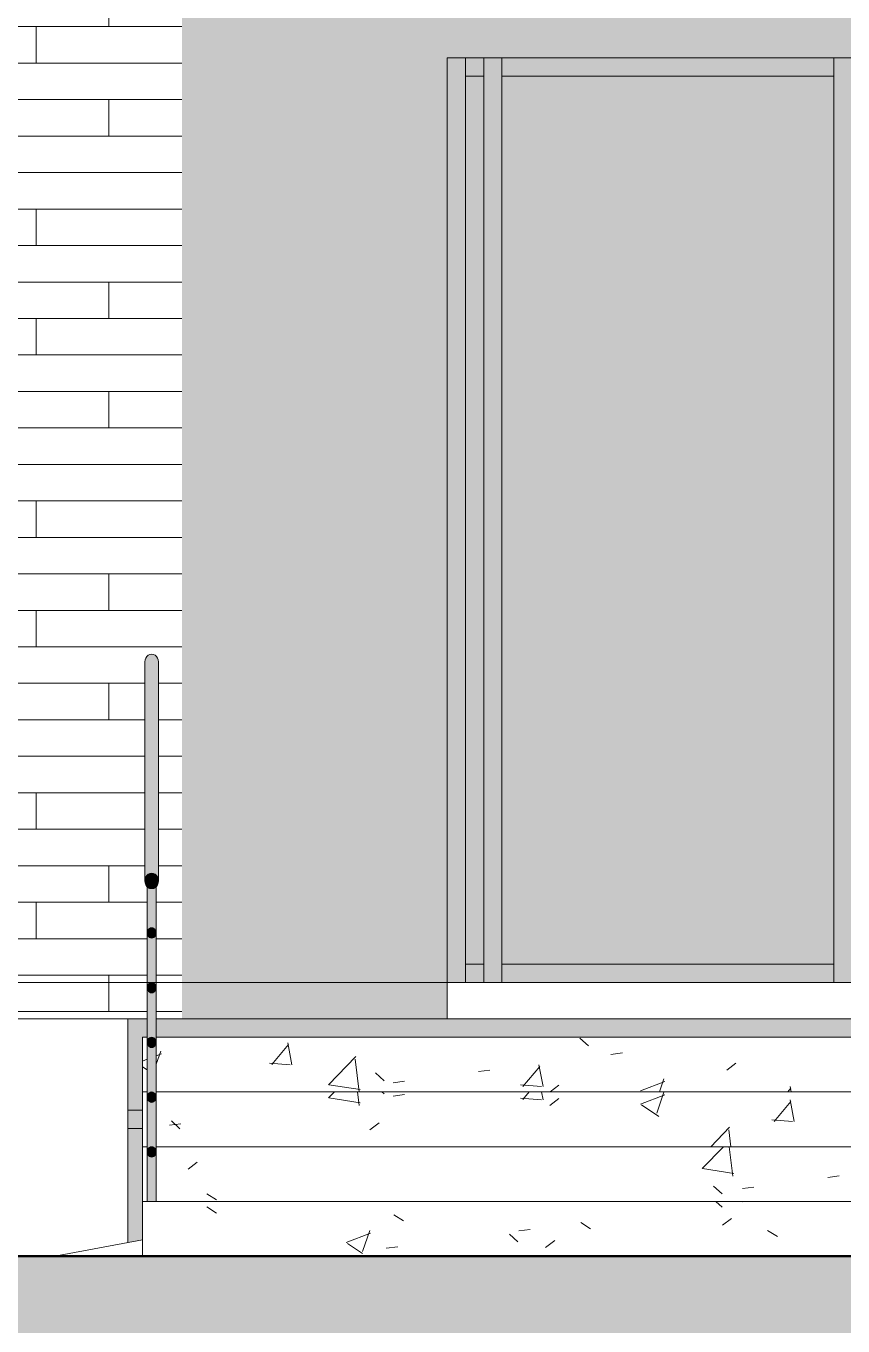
# Model space of a CAD drawing. Header units: inches. Extents: x 1750 to 7619, y -360 to 620.
# Drawn here: x 5758.1 to 5847.7, y -37.7 to 104.9 of the extents above; entities that cross this region are included whole.
import ezdxf

# ---------------------------------------------------------------- set-up
doc = ezdxf.new("R2010")
doc.units = ezdxf.units.IN
doc.header["$MEASUREMENT"] = 0
doc.linetypes.add('Aligning Line 1_8_', pattern=[0.25, 0.125, -0.125])
doc.linetypes.add('Grid Line 1_2_', pattern=[0.875, 0.5, -0.125, 0.125, -0.125])
for name, color, linetype, lineweight in [('0-4', 10, 'Continuous', 5), ('A-FLOR', 192, 'Continuous', 13), ('A-FLOR-4', 192, 'Continuous', 5), ('A-FLOR-HRAL', 11, 'Continuous', 9), ('A-FLOR-LEVL-1', 51, 'Grid Line 1_2_', 9), ('A-GLAZ-CURT', 52, 'Continuous', 9), ('A-GLAZ-CWMG', 51, 'Continuous', 9), ('A-WALL', 113, 'Continuous', 13), ('A-WALL-PATT-1', 251, 'Continuous', 9), ('C-TOPO', 7, 'Continuous', 9), ('C-TOPO-1', 250, 'Continuous', 50), ('G-ANNO-SYMB', 111, 'Aligning Line 1_8_', 9), ('G-ANNO-SYMB-2', 147, 'Aligning Line 1_8_', 9), ('S-FNDN', 32, 'Continuous', 13), ('S-FNDN-2', 9, 'Continuous', 5), ('S-FNDN-3', 50, 'Continuous', 13), ('S-STRS', 31, 'Continuous', 9), ('S-STRS-1', 251, 'Continuous', 9)]:
    doc.layers.add(name, color=color, linetype=linetype, lineweight=lineweight)

# ---------------------------------------------------------------- blocks, each defined once
blk = doc.blocks.new('CTR - 2nd Phase_rvt-2-BUILDING ELEVATION - NORTH')
at = {"layer": 'A-FLOR-LEVL-1'}
for p, q in [((-12558.48, 0), (-9609.49, 0)), ((-12558.48, -30), (-9609.49, -30))]:
    blk.add_line(p, q, dxfattribs=at)
blk = doc.blocks.new('CTR  - Topography_rvt-2-BUILDING ELEVATION - NORTH')
at = {"layer": 'C-TOPO'}
h = blk.add_hatch(dxfattribs=at)
h.set_pattern_fill('FP_65', color=256, style=0, pattern_type=2)
h.set_pattern_definition([(0, (12, 0), (24, 24), [24, -24]), (0, (12, 9), (24, 24), [24, -24]), (0, (12, 18), (24, 24), [24, -24]), (90, (15, 21), (-24, 24), [24, -24]), (90, (24, 21), (-24, 24), [24, -24]), (90, (33, 21), (-24, 24), [24, -24])])
h.paths.add_polyline_path([(-10823.04, -206.54), (-9706.16, -206.54), (-9706.16, 4.74), (-9718.03, 4.58), (-9757.05, 2.34), (-9768.24, 2.24), (-9791.25, 0.22), (-9799.61, -1), (-9821.95, -1), (-9826.28, -1.52), (-9893.34, -4.3), (-9896.52, -5.01), (-9915.25, -12.61), (-9950.42, -20.49), (-9956.61, -23), (-10060.1, -17.59), (-10091.21, -21.29), (-10136.73, -22.08), (-10164.02, -22.65), (-10280.77, -24.57), (-10370.76, -26.59), (-10412.87, -26.71), (-10450.41, -27.55), (-10486.95, -27.6), (-10517.54, -27.24), (-10526.34, -27.22), (-10534.89, -27.12), (-10585.35, -27.54), (-10642.59, -27.26), (-10678.15, -26.98), (-10823.04, -29.95), (-10859.39, -30), (-12461.79, -30), (-12461.79, -206.54), (-10839.09, -206.54)], flags=0)
for p, q in [((-11443, -30), (-11433.39, -28.2)), ((-11449.34, -30), (-11368.78, -30)), ((-11276.33, -30), (-11368.78, -30))]:
    blk.add_line(p, q, dxfattribs=at)
at = {"layer": 'C-TOPO-1'}
for p, q in [((-11368.78, -30), (-11449.34, -30)), ((-11276.33, -30), (-11368.78, -30))]:
    blk.add_line(p, q, dxfattribs=at)
blk = doc.blocks.new('CTR - 1st Phase - Common Walls_rvt-2-BUILDING ELEVATION - NORTH')
at = {"layer": 'S-FNDN-2'}
blk.add_hatch(color=256, dxfattribs=at).paths.add_polyline_path([(-11434.99, -28.5), (-11433.39, -28.2), (-11433.39, -16), (-11434.99, -16), (-11434.99, -24)], flags=0)
at = {"layer": 'A-FLOR-LEVL-1'}
for p, q in [((-12558.48, 0), (-9609.49, 0)), ((-12558.48, -30), (-9609.49, -30))]:
    blk.add_line(p, q, dxfattribs=at)
at = {"layer": 'G-ANNO-SYMB-2'}
blk.add_line((-9706.16, 0), (-12461.79, 0), dxfattribs=at)
at = {"layer": 'S-FNDN-3'}
for p, q in [((-11434.99, -28.5), (-11434.99, -14)), ((-11434.99, -14), (-11433.39, -14))]:
    blk.add_line(p, q, dxfattribs=at)
blk = doc.blocks.new('CTR - 1st Phase -Stairs _ Elevators_rvt-2-BUILDING ELEVATION - NORTH')
at = {"layer": 'A-FLOR-LEVL-1'}
for p, q in [((-12558.48, 0), (-9609.49, 0)), ((-12558.48, -30), (-9609.49, -30))]:
    blk.add_line(p, q, dxfattribs=at)
blk = doc.blocks.new('Rectangular Mullion - 2_ x 4_ rectangular-2110444-BUILDING ELEVATION - NORTH')
at = {"layer": 'A-GLAZ-CWMG'}
blk.add_hatch(color=256, dxfattribs=at).paths.add_polyline_path([(-11397.98, 0), (-11397.98, 101.38), (-11399.98, 101.38), (-11399.98, 0)], flags=0)
for p, q in [((-11399.98, 101.38), (-11397.98, 101.38)), ((-11399.98, 101.38), (-11399.98, 0)), ((-11397.98, 101.38), (-11397.98, 0)), ((-11397.98, 0), (-11399.98, 0))]:
    blk.add_line(p, q, dxfattribs=at)
blk = doc.blocks.new('System Panel - Glazed-2110446-BUILDING ELEVATION - NORTH')
at = {"layer": 'A-GLAZ-CURT'}
blk.add_hatch(color=256, dxfattribs=at).paths.add_polyline_path([(-11242.38, 2), (-11242.38, 99.38), (-11278.78, 99.38), (-11278.78, 2), (-11256.2, 2)], flags=0)
blk = doc.blocks.new('System Panel - Glazed-2110448-BUILDING ELEVATION - NORTH')
at = {"layer": 'A-GLAZ-CURT'}
blk.add_hatch(color=256, dxfattribs=at).paths.add_polyline_path([(-11397.98, 2), (-11395.98, 2), (-11395.98, 99.38), (-11397.98, 99.38), (-11397.98, 7.26)], flags=0)
blk = doc.blocks.new('Rectangular Mullion - 2_ x 4_ rectangular-1900522-BUILDING ELEVATION - NORTH')
at = {"layer": 'A-GLAZ-CWMG'}
blk.add_hatch(color=256, dxfattribs=at).paths.add_polyline_path([(-11393.98, 0), (-11357.58, 0), (-11357.58, 2), (-11393.98, 2)], flags=0)
for p, q in [((-11393.98, 0), (-11393.98, 2)), ((-11393.98, 2), (-11357.58, 2)), ((-11357.58, 2), (-11357.58, 0)), ((-11393.98, 0), (-11357.58, 0))]:
    blk.add_line(p, q, dxfattribs=at)
blk = doc.blocks.new('Rectangular Mullion - 2_ x 4_ rectangular-1948705-BUILDING ELEVATION - NORTH')
at = {"layer": 'A-GLAZ-CWMG'}
blk.add_hatch(color=256, dxfattribs=at).paths.add_polyline_path([(-11395.98, 0), (-11395.98, 2), (-11397.98, 2), (-11397.98, 0)], flags=0)
for p, q in [((-11397.98, 0), (-11397.98, 2)), ((-11397.98, 2), (-11395.98, 2)), ((-11395.98, 2), (-11395.98, 0)), ((-11397.98, 0), (-11395.98, 0))]:
    blk.add_line(p, q, dxfattribs=at)
blk = doc.blocks.new('Rectangular Mullion - 2_ x 4_ rectangular-1900519-BUILDING ELEVATION - NORTH')
at = {"layer": 'A-GLAZ-CWMG'}
blk.add_hatch(color=256, dxfattribs=at).paths.add_polyline_path([(-11342.32, 99.38), (-11319.18, 99.38), (-11319.18, 101.38), (-11355.58, 101.38), (-11355.58, 99.38), (-11351.58, 99.38)], flags=0)
for p, q in [((-11355.58, 99.38), (-11355.58, 101.38)), ((-11319.18, 101.38), (-11355.58, 101.38)), ((-11319.18, 101.38), (-11319.18, 99.38)), ((-11319.18, 99.38), (-11355.58, 99.38))]:
    blk.add_line(p, q, dxfattribs=at)
blk = doc.blocks.new('Rectangular Mullion - 2_ x 4_ rectangular-2110449-BUILDING ELEVATION - NORTH')
at = {"layer": 'A-GLAZ-CWMG'}
blk.add_hatch(color=256, dxfattribs=at).paths.add_polyline_path([(-11355.58, 0), (-11355.58, 101.38), (-11357.58, 101.38), (-11357.58, 0)], flags=0)
for p, q in [((-11357.58, 101.38), (-11355.58, 101.38)), ((-11357.58, 101.38), (-11357.58, 0)), ((-11355.58, 101.38), (-11355.58, 0)), ((-11355.58, 0), (-11357.58, 0))]:
    blk.add_line(p, q, dxfattribs=at)
blk = doc.blocks.new('Railing - 1_-1935892-BUILDING ELEVATION - NORTH')
at = {"layer": 'A-FLOR-HRAL'}
h = blk.add_hatch(color=256, dxfattribs=at)
h.paths.add_polyline_path([(-11300.51, -24), (-11299.51, -24), (-11299.53, -18.72), (-11299.66, -18.97), (-11299.88, -19.12), (-11300, -19.12), (-11300.03, -19.12), (-11300.14, -19.12), (-11300.37, -18.97), (-11300.5, -18.71), (-11300.51, -18.72), (-11300.51, -23.15)], flags=0)
h.paths.add_polyline_path([(-11300.51, -18.3), (-11300.45, -18.15), (-11300.24, -18.03), (-11300.01, -18), (-11299.66, -18.08), (-11299.52, -18.25), (-11299.51, -18.3), (-11299.53, -12.72), (-11299.66, -12.97), (-11299.88, -13.12), (-11300.22, -13.08), (-11300.37, -12.97), (-11300.5, -12.71), (-11300.51, -12.85), (-11300.51, -18)], flags=0)
h.paths.add_polyline_path([(-11300.51, -12.3), (-11300.45, -12.15), (-11300.26, -12.04), (-11299.92, -12), (-11299.76, -12.04), (-11299.53, -12.19), (-11299.51, -12.2), (-11299.54, -6.74), (-11299.66, -6.97), (-11299.89, -7.12), (-11300.2, -7.1), (-11300.37, -6.97), (-11300.5, -6.72), (-11300.51, -6.85), (-11300.51, -12.28)], flags=0)
h.paths.add_polyline_path([(-11300.51, -6.3), (-11300.45, -6.15), (-11300.26, -6.04), (-11299.91, -6.01), (-11299.76, -6.04), (-11299.53, -6.19), (-11299.51, -6.2), (-11299.55, -0.76), (-11299.66, -0.97), (-11299.88, -1.12), (-11300.17, -1.11), (-11300.37, -0.97), (-11300.5, -0.72), (-11300.51, -0.72), (-11300.51, -6.28)], flags=0)
h.paths.add_polyline_path([(-11300.51, -0.3), (-11300.45, -0.14), (-11300.24, -0.03), (-11299.94, -0.01), (-11299.76, -0.04), (-11299.53, -0.22), (-11299.51, -0.22), (-11299.56, 5.21), (-11299.66, 5.03), (-11299.88, 4.88), (-11300.23, 4.92), (-11300.37, 5.03), (-11300.5, 5.28), (-11300.51, 5.28), (-11300.51, -0.22)], flags=0)
h.paths.add_polyline_path([(-11300.51, 5.7), (-11300.45, 5.86), (-11300.26, 5.97), (-11299.98, 6), (-11299.66, 5.92), (-11299.53, 5.79), (-11299.51, 5.8), (-11299.55, 10.49), (-11299.62, 10.41), (-11299.82, 10.32), (-11300.06, 10.3), (-11300.29, 10.34), (-11300.41, 10.41), (-11300.51, 10.45), (-11300.51, 5.8)], flags=0)
h = blk.add_hatch(color=256, dxfattribs=at)
h.paths.add_polyline_path([(-11299.97, 10.3), (-11299.74, 10.34), (-11299.61, 10.42), (-11299.82, 10.32), (-11299.96, 10.3)], flags=0)
h.paths.add_polyline_path([(-11300.07, 10.3), (-11300.25, 10.34), (-11300.13, 10.3)], flags=0)
for p, q in [((-11300.51, 10.56), (-11300.51, -24)), ((-11299.51, -24), (-11299.51, 10.56))]:
    blk.add_line(p, q, dxfattribs=at)
at = {"layer": 'A-FLOR-HRAL', "flags": 128}
for points in [[(-11300.06, 10.29), (-11300.13, 10.3), (-11300.33, 10.35), (-11300.46, 10.45)], [(-11299.56, 10.45), (-11299.7, 10.35), (-11299.9, 10.3), (-11299.97, 10.29)]]:
    blk.add_lwpolyline(points, dxfattribs=at)
blk = doc.blocks.new('Railing - Railing-1935823-BUILDING ELEVATION - NORTH')
at = {"layer": 'A-FLOR-HRAL'}
for points in [[(-11431.89, 5.43), (-11431.93, 5.82), (-11432.18, 5.97), (-11432.42, 6), (-11432.74, 5.92), (-11432.87, 5.79), (-11432.87, 5.58), (-11432.74, 5.83), (-11432.52, 5.98), (-11432.26, 5.98), (-11432.04, 5.83), (-11431.91, 5.58), (-11431.9, 5.51)], [(-11432.48, 4.88), (-11432.18, 4.92), (-11432.04, 5.03), (-11431.91, 5.28), (-11431.91, 5.58), (-11432.04, 5.83), (-11432.26, 5.98), (-11432.6, 5.94), (-11432.74, 5.83), (-11432.87, 5.58), (-11432.87, 5.28), (-11432.74, 5.03), (-11432.52, 4.88)], [(-11432.89, -0.57), (-11432.82, -0.28), (-11432.64, -0.08), (-11432.39, 0), (-11432.14, -0.08), (-11431.95, -0.29), (-11431.89, -0.42), (-11431.92, -0.18), (-11432.23, -0.02), (-11432.47, -0.01), (-11432.65, -0.04), (-11432.88, -0.22), (-11432.89, -0.3)], [(-11432.52, -1.12), (-11432.23, -1.11), (-11432.04, -0.97), (-11431.91, -0.72), (-11431.91, -0.42), (-11432.04, -0.16), (-11432.26, -0.02), (-11432.54, -0.03), (-11432.74, -0.17), (-11432.87, -0.42), (-11432.87, -0.72), (-11432.74, -0.97), (-11432.55, -1.11)], [(-11432.89, -6.57), (-11432.82, -6.28), (-11432.64, -6.08), (-11432.39, -6), (-11432.14, -6.08), (-11431.96, -6.28), (-11431.89, -6.57), (-11431.92, -6.19), (-11432.21, -6.02), (-11432.41, -6), (-11432.76, -6.09), (-11432.87, -6.19), (-11432.89, -6.42)], [(-11432.39, -7.12), (-11432.21, -7.1), (-11432.04, -6.97), (-11431.91, -6.72), (-11431.91, -6.42), (-11432.04, -6.17), (-11432.26, -6.02), (-11432.57, -6.04), (-11432.74, -6.17), (-11432.87, -6.42), (-11432.87, -6.72), (-11432.74, -6.97), (-11432.51, -7.12), (-11432.44, -7.12)], [(-11431.89, -12.57), (-11431.91, -12.19), (-11432.19, -12.03), (-11432.41, -12), (-11432.74, -12.08), (-11432.87, -12.19), (-11432.87, -12.42), (-11432.74, -12.17), (-11432.52, -12.02), (-11432.26, -12.02), (-11432.04, -12.17), (-11431.91, -12.43)], [(-11432.35, -13.12), (-11432.18, -13.08), (-11432.04, -12.97), (-11431.91, -12.71), (-11431.91, -12.42), (-11432.04, -12.17), (-11432.26, -12.02), (-11432.59, -12.05), (-11432.74, -12.17), (-11432.87, -12.43), (-11432.87, -12.72), (-11432.74, -12.97), (-11432.52, -13.12), (-11432.39, -13.12)], [(-11432.89, -18.57), (-11432.82, -18.28), (-11432.64, -18.08), (-11432.39, -18), (-11432.14, -18.08), (-11431.95, -18.29), (-11431.89, -18.42), (-11431.91, -18.19), (-11432.21, -18.02), (-11432.4, -18), (-11432.74, -18.08), (-11432.88, -18.25), (-11432.89, -18.3)], [(-11432.37, -19.12), (-11432.26, -19.12), (-11432.04, -18.97), (-11431.91, -18.72), (-11431.91, -18.42), (-11432.04, -18.17), (-11432.26, -18.02), (-11432.52, -18.02), (-11432.74, -18.17), (-11432.87, -18.42), (-11432.87, -18.72), (-11432.74, -18.97), (-11432.51, -19.12), (-11432.41, -19.1), (-11432.37, -19.1)]]:
    blk.add_hatch(color=256, dxfattribs=at).paths.add_polyline_path(points, flags=0)
for p, q in [((-11432.89, 6.49), (-11432.89, 5.43)), ((-11431.89, 5.43), (-11431.89, 6.49)), ((-11432.89, 0.5), (-11432.89, -0.57)), ((-11431.89, -0.57), (-11431.89, 0.5)), ((-11432.89, -5.5), (-11432.89, -6.57)), ((-11431.89, -6.57), (-11431.89, -5.5)), ((-11432.89, -11.5), (-11432.89, -12.57)), ((-11431.89, -12.57), (-11431.89, -11.5)), ((-11432.89, -17.49), (-11432.89, -18.57)), ((-11431.89, -18.57), (-11431.89, -17.49))]:
    blk.add_line(p, q, dxfattribs=at)
at = {"layer": 'A-FLOR-HRAL', "flags": 128}
for points in [[(-11431.89, 5.43), (-11431.91, 5.58), (-11431.96, 5.72), (-11432.04, 5.83), (-11432.14, 5.92), (-11432.26, 5.98), (-11432.39, 6), (-11432.52, 5.98), (-11432.64, 5.92), (-11432.74, 5.83), (-11432.82, 5.72), (-11432.87, 5.58), (-11432.89, 5.43)], [(-11432.89, 5.43), (-11432.87, 5.28), (-11432.82, 5.15), (-11432.74, 5.03), (-11432.64, 4.94), (-11432.52, 4.88), (-11432.39, 4.86), (-11432.26, 4.88), (-11432.14, 4.94), (-11432.04, 5.03), (-11431.96, 5.15), (-11431.91, 5.28), (-11431.89, 5.43)], [(-11431.89, -0.57), (-11431.91, -0.42), (-11431.96, -0.28), (-11432.04, -0.17), (-11432.14, -0.08), (-11432.26, -0.02), (-11432.39, 0), (-11432.52, -0.02), (-11432.64, -0.08), (-11432.74, -0.17), (-11432.82, -0.28), (-11432.87, -0.42), (-11432.89, -0.57)], [(-11432.89, -0.57), (-11432.87, -0.72), (-11432.82, -0.85), (-11432.74, -0.97), (-11432.64, -1.06), (-11432.52, -1.12), (-11432.39, -1.14), (-11432.26, -1.12), (-11432.14, -1.06), (-11432.04, -0.97), (-11431.96, -0.85), (-11431.91, -0.72), (-11431.89, -0.57)], [(-11431.89, -6.57), (-11431.91, -6.42), (-11431.96, -6.28), (-11432.04, -6.17), (-11432.14, -6.08), (-11432.26, -6.02), (-11432.39, -6), (-11432.52, -6.02), (-11432.64, -6.08), (-11432.74, -6.17), (-11432.82, -6.28), (-11432.87, -6.42), (-11432.89, -6.57)], [(-11432.89, -6.57), (-11432.87, -6.72), (-11432.82, -6.85), (-11432.74, -6.97), (-11432.64, -7.06), (-11432.52, -7.12), (-11432.39, -7.14), (-11432.26, -7.12), (-11432.14, -7.06), (-11432.04, -6.97), (-11431.96, -6.85), (-11431.91, -6.72), (-11431.89, -6.57)], [(-11431.89, -12.57), (-11431.91, -12.42), (-11431.96, -12.28), (-11432.04, -12.17), (-11432.14, -12.08), (-11432.26, -12.02), (-11432.39, -12), (-11432.52, -12.02), (-11432.64, -12.08), (-11432.74, -12.17), (-11432.82, -12.28), (-11432.87, -12.42), (-11432.89, -12.57)], [(-11432.89, -12.57), (-11432.87, -12.72), (-11432.82, -12.85), (-11432.74, -12.97), (-11432.64, -13.06), (-11432.52, -13.12), (-11432.39, -13.14), (-11432.26, -13.12), (-11432.14, -13.06), (-11432.04, -12.97), (-11431.96, -12.85), (-11431.91, -12.72), (-11431.89, -12.57)], [(-11431.89, -18.57), (-11431.91, -18.42), (-11431.96, -18.28), (-11432.04, -18.17), (-11432.14, -18.08), (-11432.26, -18.02), (-11432.39, -18), (-11432.52, -18.02), (-11432.64, -18.08), (-11432.74, -18.17), (-11432.82, -18.28), (-11432.87, -18.42), (-11432.89, -18.57)], [(-11432.89, -18.57), (-11432.87, -18.72), (-11432.82, -18.85), (-11432.74, -18.97), (-11432.64, -19.06), (-11432.52, -19.12), (-11432.39, -19.14), (-11432.26, -19.12), (-11432.14, -19.06), (-11432.04, -18.97), (-11431.96, -18.85), (-11431.91, -18.72), (-11431.89, -18.57)]]:
    blk.add_lwpolyline(points, dxfattribs=at)
at = {"extrusion": (0, 0, -1), "zscale": -1}
blk.add_blockref('Railing - 1_-1935892-BUILDING ELEVATION - NORTH', (22732.4, 0), dxfattribs=at)
blk = doc.blocks.new('Top Rail Type - Top Rail_Internal_-1935840-BUILDING ELEVATION - NORTH')
at = {"layer": 'A-FLOR-HRAL'}
for points in [[(-11431.64, 11.15), (-11431.66, 35.37), (-11431.74, 35.57), (-11431.86, 35.75), (-11432.01, 35.89), (-11432.2, 35.97), (-11432.39, 36), (-11432.58, 35.97), (-11432.76, 35.89), (-11432.92, 35.75), (-11433.04, 35.57), (-11433.11, 35.37), (-11433.14, 35.15), (-11433.11, 11.37), (-11433.04, 11.57), (-11432.82, 11.83), (-11432.64, 11.94), (-11432.44, 11.99), (-11432.34, 11.99), (-11432.08, 11.92), (-11431.94, 11.82), (-11431.86, 11.75), (-11431.74, 11.57), (-11431.65, 11.24)], [(-11432.39, 10.29), (-11432.08, 10.38), (-11431.91, 10.5), (-11431.84, 10.56), (-11431.74, 10.72), (-11431.66, 10.92), (-11431.65, 11.24), (-11431.66, 11.37), (-11431.74, 11.57), (-11431.98, 11.85), (-11432.14, 11.94), (-11432.34, 11.99), (-11432.52, 11.98), (-11432.72, 11.91), (-11432.88, 11.79), (-11432.92, 11.75), (-11433.04, 11.57), (-11433.13, 11.24), (-11433.14, 11.15), (-11433.11, 10.92), (-11432.98, 10.63), (-11432.8, 10.44), (-11432.63, 10.34), (-11432.44, 10.3)]]:
    blk.add_hatch(color=256, dxfattribs=at).paths.add_polyline_path(points, flags=0)
for p, q in [((-11433.14, 35.15), (-11433.14, 11.15)), ((-11431.64, 11.15), (-11431.64, 35.15))]:
    blk.add_line(p, q, dxfattribs=at)
at = {"layer": 'A-FLOR-HRAL', "flags": 128}
for points in [[(-11433.14, 35.15), (-11433.11, 35.37), (-11433.04, 35.57), (-11432.92, 35.75), (-11432.76, 35.89), (-11432.58, 35.97), (-11432.39, 36), (-11432.2, 35.97), (-11432.01, 35.89), (-11431.86, 35.75), (-11431.74, 35.57), (-11431.66, 35.37), (-11431.64, 35.15)], [(-11431.64, 11.15), (-11431.66, 11.37), (-11431.74, 11.57), (-11431.86, 11.75), (-11432.01, 11.89), (-11432.2, 11.97), (-11432.39, 12), (-11432.58, 11.97), (-11432.76, 11.89), (-11432.92, 11.75), (-11433.04, 11.57), (-11433.11, 11.37), (-11433.14, 11.15)], [(-11433.14, 11.15), (-11433.11, 10.92), (-11433.04, 10.72), (-11432.92, 10.54), (-11432.76, 10.41), (-11432.58, 10.32), (-11432.39, 10.29), (-11432.2, 10.32), (-11432.01, 10.41), (-11431.86, 10.54), (-11431.74, 10.72), (-11431.66, 10.92), (-11431.64, 11.15)]]:
    blk.add_lwpolyline(points, dxfattribs=at)
blk = doc.blocks.new('Rectangular Mullion - 2_ x 4_ rectangular-1948711-BUILDING ELEVATION - NORTH')
at = {"layer": 'A-GLAZ-CWMG'}
blk.add_hatch(color=256, dxfattribs=at).paths.add_polyline_path([(-11395.98, 99.38), (-11395.98, 101.38), (-11397.98, 101.38), (-11397.98, 99.38)], flags=0)
for p, q in [((-11397.98, 99.38), (-11397.98, 101.38)), ((-11395.98, 101.38), (-11397.98, 101.38)), ((-11395.98, 101.38), (-11395.98, 99.38)), ((-11395.98, 99.38), (-11397.98, 99.38))]:
    blk.add_line(p, q, dxfattribs=at)

msp = doc.modelspace()

# ---------------------------------------------------------------- hatches: boundary and pattern name
at = {"layer": 'A-FLOR-4'}
h = msp.add_hatch(color=256, dxfattribs=at)
h.paths.add_polyline_path([(5769.2463, -16), (5770.8463, -16), (5770.8463, -6), (5771.3463, -6), (5771.3463, -4), (5769.2463, -4), (5769.2463, -11.686)], flags=0)
h.paths.add_polyline_path([(5905.2463, -13.065), (5905.2213, -4), (5904.7213, -4), (5904.7213, -6), (5905.2213, -6), (5905.2247, -13.065)], flags=0)
h.paths.add_polyline_path([(5851.1543, -6), (5903.7213, -6), (5903.7213, -4), (5772.3463, -4), (5772.3463, -6), (5840.3902, -6)], flags=0)
at = {"layer": 'A-WALL-PATT-1'}
h = msp.add_hatch(dxfattribs=at)
h.set_pattern_fill('FP_92', color=256, style=0, pattern_type=2)
h.set_pattern_definition([(0, (5775.1587, 0.8), (0, 4), []), (90, (5775.159, 0.8), (-8, 8), [4, -28]), (90, (5791.159, 4.8), (-8, 8), [4, -28])])
h.paths.add_polyline_path([(5651.3338, -4), (5771.3463, -3.9923), (5771.316, 10.5416), (5771.1968, 10.7185), (5771.1219, 10.9246), (5771.0963, 11.3668), (5771.1219, 35.3668), (5771.1968, 35.5728), (5771.316, 35.7498), (5771.4713, 35.8855), (5771.6522, 35.9709), (5771.8463, 36), (5772.0405, 35.9709), (5772.2213, 35.8855), (5772.3767, 35.7498), (5772.4959, 35.5728), (5772.5708, 35.3668), (5772.5963, 35.1457), (5772.5708, 10.9246), (5772.4959, 10.7185), (5772.3463, 10.4458), (5772.3463, -4), (5775.1588, -4), (5775.1588, 108.375), (5771.5963, 108.375), (5771.5963, 109.75), (5770.8463, 109.75), (5770.8463, 229.75), (5655.6463, 229.75), (5655.6463, 109.75), (5654.8963, 109.75), (5654.8963, 108.375), (5651.3338, 108.375), (5651.3338, -3.75)], flags=0)
h = msp.add_hatch(dxfattribs=at)
h.set_pattern_fill('FP_83', color=256, style=0, pattern_type=2)
h.set_pattern_definition([(0, (5775.1587, -29.2), (0, 4), []), (90, (5775.159, -29.2), (-8, 8), [4, -28]), (90, (5791.159, -25.2), (-8, 8), [4, -28])])
h.paths.add_polyline_path([(6238.0463, 75.5), (6264.6223, 68.548), (6240.3866, 74.8867)], flags=0)
h.paths.add_polyline_path([(5775.1588, -4), (5804.2588, -4), (5804.2588, 101.375), (6039.6463, 101.375), (6039.6463, 0), (6018.6713, 0), (6018.6713, -4), (6191.1213, -4), (6191.1213, 36), (6193.6213, 36), (6193.6213, 85.375), (6231.6463, 85.375), (6231.6463, 73.832), (6238.0463, 75.5), (6277.0463, 65.2384), (6277.0463, 56.8187), (6252.4655, 68.548), (6276.9372, 56.7493), (6254.3098, 50.7957), (6240.7697, 71.2901), (6254.0463, 50.767), (6231.6463, 50.767), (6231.6463, 36), (6308.4463, 36), (6308.4463, 85.375), (6346.4713, 85.375), (6346.4713, 0.5), (6329.7713, 0.5), (6329.7713, -0.75), (6380.7064, -0.75), (6383.7463, -0.224), (6383.713, 10.5729), (6383.5968, 10.7422), (6383.5219, 10.9444), (6383.4963, 11.3785), (6383.5219, 35.3785), (6383.5968, 35.5807), (6383.716, 35.7544), (6383.8713, 35.8877), (6384.0522, 35.9714), (6384.2463, 36), (6384.4405, 35.9714), (6384.6213, 35.8877), (6384.7767, 35.7544), (6384.8959, 35.5807), (6384.9708, 35.3785), (6384.9963, 35.1615), (6384.9708, 10.9444), (6384.8959, 10.7422), (6384.7463, 10.4645), (6384.7463, -0.0826), (6385.2463, 0), (6980.6062, -0.04), (6980.9463, -0.1254), (6980.913, 10.5729), (6980.7968, 10.7422), (6980.7219, 10.9444), (6980.6963, 11.3785), (6980.7219, 35.3785), (6980.7968, 35.5807), (6980.916, 35.7544), (6981.0713, 35.8877), (6981.394, 35.9923), (6981.4463, 36), (6981.6405, 35.9714), (6981.8213, 35.8877), (6981.9767, 35.7544), (6982.0959, 35.5807), (6982.1708, 35.3785), (6982.1963, 35.1615), (6982.1708, 10.9444), (6982.0959, 10.7422), (6981.9463, 10.4588), (6981.9463, -0.3763), (6983.0026, -0.6414), (6983.0243, -0.75), (7035.9213, -0.75), (7035.9213, 0.5), (6999.8338, 0.5), (6999.8338, 85.375), (7037.8588, 85.375), (7037.8588, 36), (7038.2338, 36), (7038.2338, 85.375), (7076.2588, 85.375), (7076.2588, 36), (7114.8463, 36), (7114.8463, 85.375), (7152.8713, 85.375), (7152.8713, 70.3901), (7172.4463, 75.5), (7194.1463, 69.831), (7194.1463, 108.375), (5775.1588, 108.375), (5775.1588, -3.0895)], flags=0)
h.paths.add_polyline_path([(6173.8963, 0.5), (6135.8713, 0.5), (6135.8713, 85.375), (6173.8963, 85.375), (6173.8963, 1)], flags=0)
h.paths.add_polyline_path([(6405.51, 0.5), (6385.2463, 0.5), (6385.2463, 85.375), (6423.2713, 85.375), (6423.2713, 0.5), (6410.8921, 0.5)], flags=0)
h.paths.add_polyline_path([(6692.4463, 0.5), (6692.4463, 85.375), (6730.4713, 85.3371), (6730.4713, 0.5), (6694.4463, 0.5)], flags=0)
h.paths.add_polyline_path([(6615.4117, 0.5), (6577.4338, 0.5), (6577.4338, 85.375), (6615.4588, 85.375), (6615.4588, 0.5)], flags=0)
h.paths.add_polyline_path([(6566.9728, 0.5), (6539.0338, 0.5), (6539.0338, 85.375), (6577.0588, 85.375), (6577.0588, 0.5), (6572.3549, 0.5)], flags=0)
h.paths.add_polyline_path([(6731.2213, 0.5), (6731.2213, 85.375), (6769.2463, 85.375), (6769.2463, 0.5), (6733.2213, 0.5)], flags=0)
h.paths.add_polyline_path([(6923.2213, 0.5), (6923.2213, 85.375), (6961.2463, 85.375), (6961.2463, 0.5), (6924.5131, 0.5)], flags=0)
h.paths.add_polyline_path([(6458.2588, 4), (6428.2588, 4), (6428.2588, 34), (6458.2588, 34), (6458.2588, 5.0382)], flags=0)
h.paths.add_polyline_path([(6815.1405, 4), (6812.2338, 4), (6812.2338, 34), (6842.2338, 34), (6842.2338, 4), (6817.5792, 4)], flags=0)
h.paths.add_polyline_path([(7176.5341, 36), (7194.1463, 36), (7194.1463, 52.2261), (7188.7098, 50.7957), (7175.1697, 71.2901), (7188.4463, 50.767), (7156.4649, 50.7957), (7169.6749, 71.2901), (7156.1829, 50.7957), (7152.8713, 51.667), (7152.8713, 36), (7175.1494, 36)], flags=0)
h.paths.add_polyline_path([(7194.1463, 65.0377), (7194.1463, 65.1055), (7186.8655, 68.548), (7188.4463, 67.7858)], flags=0)
h.paths.add_polyline_path([(6231.6463, 65.6068), (6235.2749, 71.2901), (6231.6463, 65.7783)], flags=0)
h.paths.add_polyline_path([(7152.8713, 66.0622), (7157.933, 68.548), (7152.8713, 66.1234)], flags=0)
h.paths.add_polyline_path([(7194.1463, 69.7904), (7194.1463, 69.813), (7188.4463, 71.2901)], flags=0)
at = {"layer": 'S-STRS-1'}
h = msp.add_hatch(dxfattribs=at)
h.set_pattern_fill('FP_80', color=256, style=0, pattern_type=2)
h.set_pattern_definition([(49.781, (17216.236, 13.82), (27.542763, -2.39092), [2.867, -31.537]), (355.038, (17216.236, 13.82), (-5.32791, 28.66125), [2.304, -25.343]), (100.531, (17218.53, 13.62), (22.214947, 26.26965), [2.429, -26.723]), (45.962, (17216.236, 21.44), (40.98173, -6.30683), [4.303, -47.329]), (96.687, (17219.65, 20.915), (35.89096, 37.11785), [3.643, -40.078]), (351.251, (17216.236, 21.44), (35.89144, 37.11759), [3.455, -38.009]), (20.852, (17220.076, 19.535), (22.920947, -15.340956), [2.877, -31.649]), (326.206, (17220.076, 19.535), (9.34303, 27.63074), [2.298, -25.283]), (71.317, (17221.986, 18.257), (32.26478, 12.28913), [2.431, -26.737]), (37.286, (17216.236, 13.82), (0.4672936, 12.684528), [1.264, -23.702, 1.264, -24.391, -25.367]), (37.286, (17216.236, 13.82), (0.4672936, 12.684528), [-50.62, 1.264, -24.104]), (7.443, (17216.236, 13.82), (10.101368, 15.028153), [1.267, -13.4, 1.267, -23.191, -9.695]), (7.443, (17216.236, 13.82), (10.101368, 15.028153), [-39.124, 1.267, -8.428]), (327.701, (17207.673, 13.82), (20.498663, -0.85914), [1.264, -8.314, 1.264, -28.621, -39.656]), (327.701, (17207.673, 13.82), (20.498663, -0.85914), [-39.464, 1.264, -38.391]), (317.721, (17203.833, 13.82), (22.394505, 3.814535), [1.263, -11.173, 1.263, -18.558, -28.125]), (317.721, (17203.833, 13.82), (22.394505, 3.814535), [-32.257, 1.263, -26.862])])
h.paths.add_polyline_path([(5770.8463, -12), (5771.3463, -12), (5771.3463, -6), (5770.8463, -6), (5770.8463, -11.686)], flags=0)
h.paths.add_polyline_path([(5772.3463, -12), (5903.7213, -12), (5903.7213, -6), (5772.3463, -6), (5772.3463, -11.686)], flags=0)
h.paths.add_polyline_path([(5905.2213, -12), (5905.2213, -6), (5904.7213, -6), (5904.7213, -12), (5904.9753, -12)], flags=0)
h = msp.add_hatch(dxfattribs=at)
h.set_pattern_fill('FP_79', color=256, style=0, pattern_type=2)
h.set_pattern_definition([(49.781, (17216.236, 12.374), (27.542763, -2.39092), [2.867, -31.537]), (355.038, (17216.236, 12.374), (-5.32791, 28.66125), [2.304, -25.343]), (100.531, (17218.53, 12.174), (22.214947, 26.26965), [2.429, -26.723]), (45.962, (17216.236, 19.994), (40.98173, -6.30683), [4.303, -47.329]), (96.687, (17219.65, 19.47), (35.89096, 37.11785), [3.643, -40.078]), (351.251, (17216.236, 19.994), (35.89144, 37.11759), [3.455, -38.009]), (20.852, (17220.076, 18.09), (22.920947, -15.340956), [2.877, -31.649]), (326.206, (17220.076, 18.09), (9.34303, 27.63074), [2.298, -25.283]), (71.317, (17221.986, 16.81), (32.26478, 12.28913), [2.431, -26.737]), (37.286, (17216.236, 12.374), (0.4672936, 12.684528), [1.264, -23.702, 1.264, -24.391, -25.367]), (37.286, (17216.236, 12.374), (0.4672936, 12.684528), [-50.62, 1.264, -24.104]), (7.443, (17216.236, 12.374), (10.101368, 15.028153), [1.267, -13.4, 1.267, -23.191, -9.695]), (7.443, (17216.236, 12.374), (10.101368, 15.028153), [-39.124, 1.267, -8.428]), (327.701, (17207.673, 12.374), (20.498663, -0.85914), [1.264, -8.314, 1.264, -28.621, -39.656]), (327.701, (17207.673, 12.374), (20.498663, -0.85914), [-39.464, 1.264, -38.391]), (317.721, (17203.833, 12.374), (22.394505, 3.814535), [1.263, -11.173, 1.263, -18.558, -28.125]), (317.721, (17203.833, 12.374), (22.394505, 3.814535), [-32.257, 1.263, -26.862])])
h.paths.add_polyline_path([(5861.9185, -18), (5903.7213, -18), (5903.7213, -12), (5772.3463, -12), (5772.3463, -18), (5840.3902, -18)], flags=0)
h.paths.add_polyline_path([(5771.3463, -18), (5771.3463, -12), (5770.8463, -12), (5770.8463, -18)], flags=0)
h.paths.add_polyline_path([(5905.2213, -18), (5905.2213, -12), (5904.7213, -12), (5904.7213, -18), (5904.9753, -18)], flags=0)
h = msp.add_hatch(dxfattribs=at)
h.set_pattern_fill('FP_78', color=256, style=0, pattern_type=2)
h.set_pattern_definition([(49.781, (17216.236, 10.927), (27.542763, -2.39092), [2.867, -31.537]), (355.038, (17216.236, 10.927), (-5.32791, 28.66125), [2.304, -25.343]), (100.531, (17218.53, 10.728), (22.214947, 26.26965), [2.429, -26.723]), (45.962, (17216.236, 18.548), (40.98173, -6.30683), [4.303, -47.329]), (96.687, (17219.65, 18.022), (35.89096, 37.11785), [3.643, -40.078]), (351.251, (17216.236, 18.55), (35.89144, 37.11759), [3.455, -38.009]), (20.852, (17220.076, 16.643), (22.920947, -15.340956), [2.877, -31.649]), (326.206, (17220.076, 16.643), (9.34303, 27.63074), [2.298, -25.283]), (71.317, (17221.986, 15.364), (32.26478, 12.28913), [2.431, -26.737]), (37.286, (17216.236, 10.927), (0.4672936, 12.684528), [1.264, -23.702, 1.264, -24.391, -25.367]), (37.286, (17216.236, 10.927), (0.4672936, 12.684528), [-50.62, 1.264, -24.104]), (7.443, (17216.236, 10.927), (10.101368, 15.028153), [1.267, -13.4, 1.267, -23.191, -9.695]), (7.443, (17216.236, 10.927), (10.101368, 15.028153), [-39.124, 1.267, -8.428]), (327.701, (17207.673, 10.927), (20.498663, -0.85914), [1.264, -8.314, 1.264, -28.621, -39.656]), (327.701, (17207.673, 10.927), (20.498663, -0.85914), [-39.464, 1.264, -38.391]), (317.721, (17203.833, 10.927), (22.394505, 3.814535), [1.263, -11.173, 1.263, -18.558, -28.125]), (317.721, (17203.833, 10.927), (22.394505, 3.814535), [-32.257, 1.263, -26.862])])
h.paths.add_polyline_path([(5892.1678, -24), (5903.7213, -24), (5903.7213, -18), (5772.3463, -18), (5772.3463, -24), (5861.9185, -24)], flags=0)
h.paths.add_polyline_path([(5771.3463, -24), (5771.3463, -18), (5770.8463, -18), (5770.8463, -24)], flags=0)
h.paths.add_polyline_path([(5904.7213, -24), (5905.2213, -24), (5905.2213, -18), (5904.7213, -18), (5904.7213, -23.148)], flags=0)
h = msp.add_hatch(dxfattribs=at)
h.set_pattern_fill('FP_77', color=256, style=0, pattern_type=2)
h.set_pattern_definition([(49.781, (17216.236, 9.48), (27.542763, -2.39092), [2.867, -31.537]), (355.038, (17216.236, 9.48), (-5.32791, 28.66125), [2.304, -25.343]), (100.531, (17218.53, 9.282), (22.214947, 26.26965), [2.429, -26.723]), (45.962, (17216.236, 17.102), (40.98173, -6.30683), [4.303, -47.329]), (96.687, (17219.65, 16.576), (35.89096, 37.11785), [3.643, -40.078]), (351.251, (17216.236, 17.1), (35.89144, 37.11759), [3.455, -38.009]), (20.852, (17220.076, 15.197), (22.920947, -15.340956), [2.877, -31.649]), (326.206, (17220.076, 15.197), (9.34303, 27.63074), [2.298, -25.283]), (71.317, (17221.986, 13.918), (32.26478, 12.28913), [2.431, -26.737]), (37.286, (17216.236, 9.481), (0.4672936, 12.684528), [1.264, -23.702, 1.264, -24.391, -25.367]), (37.286, (17216.236, 9.481), (0.4672936, 12.684528), [-50.62, 1.264, -24.104]), (7.443, (17216.236, 9.481), (10.101368, 15.028153), [1.267, -13.4, 1.267, -23.191, -9.695]), (7.443, (17216.236, 9.481), (10.101368, 15.028153), [-39.124, 1.267, -8.428]), (327.701, (17207.673, 9.481), (20.498663, -0.85914), [1.264, -8.314, 1.264, -28.621, -39.656]), (327.701, (17207.673, 9.481), (20.498663, -0.85914), [-39.464, 1.264, -38.391]), (317.721, (17203.833, 9.481), (22.394505, 3.814535), [1.263, -11.173, 1.263, -18.558, -28.125]), (317.721, (17203.833, 9.481), (22.394505, 3.814535), [-32.257, 1.263, -26.862])])
h.paths.add_polyline_path([(5770.8463, -30), (5772.634, -30), (5774.2018, -29.7245), (5905.2213, -29.7245), (5905.2213, -24), (5770.8463, -24), (5770.8463, -28.7709)], flags=0)

# ---------------------------------------------------------------- linework, layer by layer
at = {"layer": 'A-FLOR'}
for p, q in [((5769.2463, -4), (5771.3463, -4)), ((5769.2463, -4), (5769.2463, -16)), ((5772.3463, -4), (5903.7213, -4)), ((5770.8463, -16), (5769.2463, -16))]:
    msp.add_line(p, q, dxfattribs=at)
at = {"layer": 'A-FLOR-LEVL-1'}
for p, q in [((4646.5044, 0), (7593.9954, 0)), ((4646.5044, -30), (7593.9954, -30))]:
    msp.add_line(p, q, dxfattribs=at)
at = {"layer": 'A-WALL'}
msp.add_line((5804.2588, -4), (5804.2588, 0), dxfattribs=at)
at = {"layer": 'G-ANNO-SYMB'}
msp.add_line((7498.075, 0), (4742.443, 0), dxfattribs=at)
at = {"layer": 'S-FNDN'}
msp.add_line((5769.2463, -4), (5636.4463, -4), dxfattribs=at)
at = {"layer": 'S-STRS'}
for p, q in [((5770.8463, -12), (5770.8463, -6)), ((5770.8463, -6), (5771.3463, -6)), ((5772.3463, -6), (5903.7213, -6)), ((5770.8463, -18), (5770.8463, -12)), ((5770.8463, -12), (5771.3463, -12)), ((5772.3463, -12), (5903.7213, -12)), ((5770.8463, -24), (5770.8463, -18)), ((5770.8463, -18), (5771.3463, -18)), ((5772.3463, -18), (5903.7213, -18)), ((5905.2213, -24), (5770.8463, -24)), ((5770.8463, -24), (5770.8463, -30))]:
    msp.add_line(p, q, dxfattribs=at)

# ---------------------------------------------------------------- block references
at = {"layer": '0-4'}
for name in ['CTR - 2nd Phase_rvt-2-BUILDING ELEVATION - NORTH', 'CTR - 1st Phase - Common Walls_rvt-2-BUILDING ELEVATION - NORTH', 'CTR - 1st Phase -Stairs _ Elevators_rvt-2-BUILDING ELEVATION - NORTH', 'CTR  - Topography_rvt-2-BUILDING ELEVATION - NORTH']:
    msp.add_blockref(name, (17204.2357, 0), dxfattribs=at)
at = {"layer": 'A-FLOR-HRAL'}
for name in ['Top Rail Type - Top Rail_Internal_-1935840-BUILDING ELEVATION - NORTH', 'Railing - Railing-1935823-BUILDING ELEVATION - NORTH']:
    msp.add_blockref(name, (17204.2357, 0), dxfattribs=at)
at = {"layer": 'A-GLAZ-CURT'}
for name, p in [('System Panel - Glazed-2110448-BUILDING ELEVATION - NORTH', (17204.2357, 0)), ('System Panel - Glazed-2110446-BUILDING ELEVATION - NORTH', (17089.0404, 0))]:
    msp.add_blockref(name, p, dxfattribs=at)
at = {"layer": 'A-GLAZ-CWMG'}
for name, p in [('Rectangular Mullion - 2_ x 4_ rectangular-2110444-BUILDING ELEVATION - NORTH', (17204.2357, 0)), ('Rectangular Mullion - 2_ x 4_ rectangular-1948711-BUILDING ELEVATION - NORTH', (17204.2357, 0)), ('Rectangular Mullion - 2_ x 4_ rectangular-2110449-BUILDING ELEVATION - NORTH', (17165.8373, 0)), ('Rectangular Mullion - 2_ x 4_ rectangular-1900519-BUILDING ELEVATION - NORTH', (17165.8373, 0)), ('Rectangular Mullion - 2_ x 4_ rectangular-2110449-BUILDING ELEVATION - NORTH', (17204.2357, 0)), ('Rectangular Mullion - 2_ x 4_ rectangular-1948705-BUILDING ELEVATION - NORTH', (17204.2357, 0)), ('Rectangular Mullion - 2_ x 4_ rectangular-1900522-BUILDING ELEVATION - NORTH', (17204.2357, 0))]:
    msp.add_blockref(name, p, dxfattribs=at)

doc.saveas('drawing.dxf')
